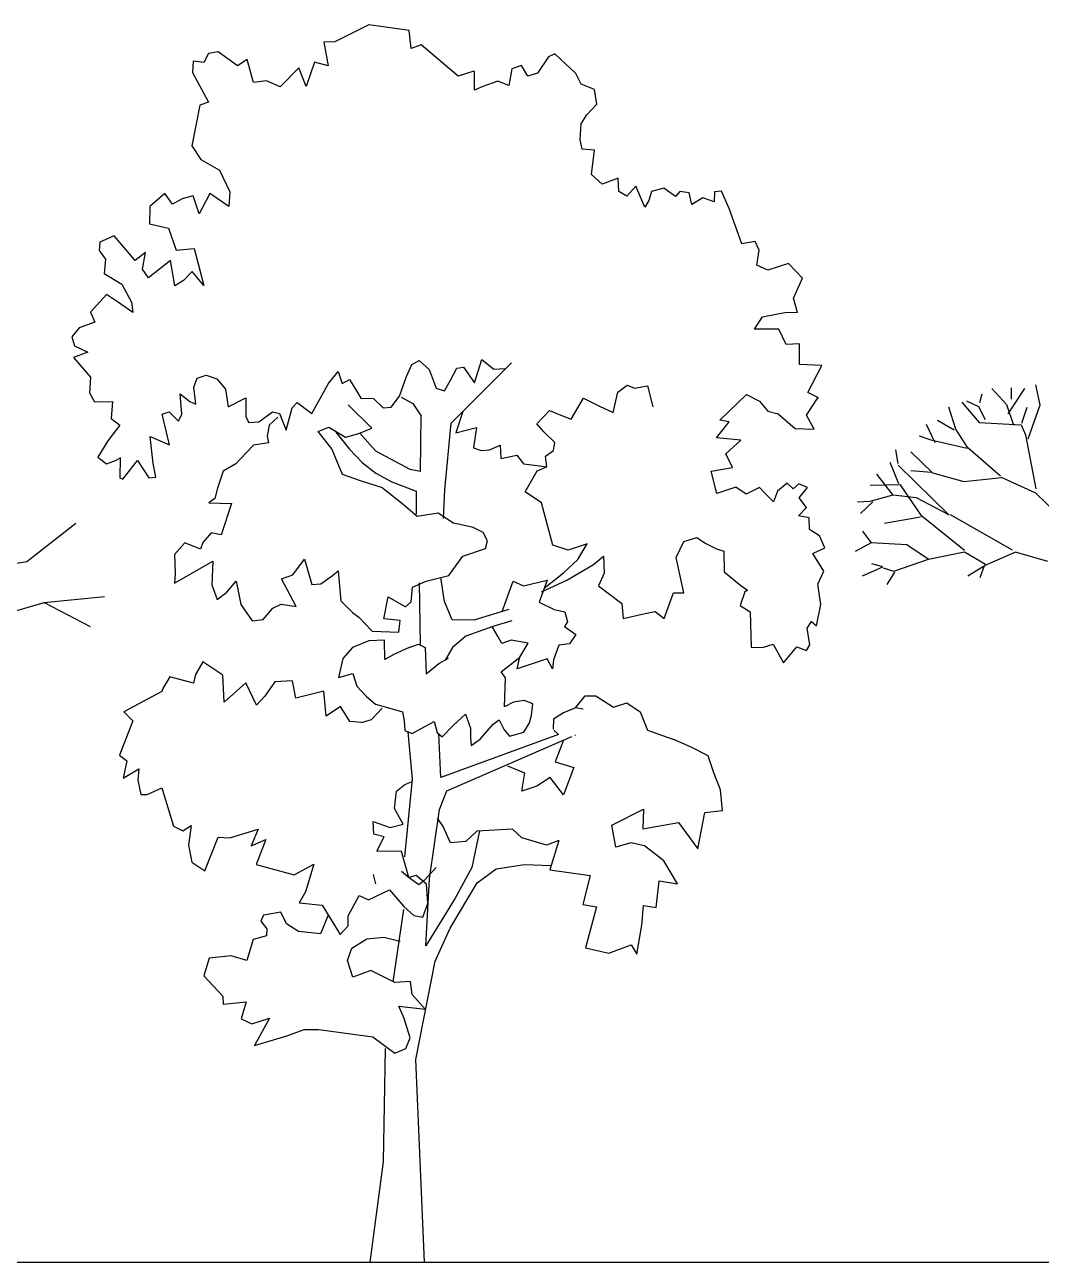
# Model space of a CAD drawing. Header units: millimetres. Extents: x 217.2 to 255.1, y 166.7 to 190.9.
# Drawn here: x 238.803 to 242.052, y 176.673 to 180.628 of the extents above; entities that cross this region are included whole.
import ezdxf

# ---------------------------------------------------------------- set-up
doc = ezdxf.new("R2010")
doc.units = ezdxf.units.MM
doc.layers.add('s', color=145, linetype='Continuous')
doc.layers.add('trees', color=104, linetype='Continuous')

msp = doc.modelspace()

# ---------------------------------------------------------------- linework, layer by layer
at = {"layer": 's', "color": 0}
msp.add_line((217.1888, 176.6733), (255.1288, 176.6733), dxfattribs=at)
at = {"layer": 'trees', "color": 62, "true_color": 0xacc205}
for p, q in [((239.9025, 180.6279), (239.7941, 180.5735)), ((240.0319, 180.61), (239.9025, 180.6279)), ((240.0383, 180.5521), (240.0319, 180.61)), ((240.0701, 180.5635), (240.0383, 180.5521)), ((240.1883, 180.4638), (240.0701, 180.5635)), ((240.4975, 180.5349), (240.477, 180.5254)), ((240.5641, 180.472), (240.4975, 180.5349)), ((240.3905, 180.4976), (240.3599, 180.4873)), ((240.4113, 180.4634), (240.3905, 180.4976)), ((240.477, 180.5254), (240.4418, 180.4737)), ((240.2385, 180.4793), (240.1883, 180.4638)), ((240.24, 180.4776), (240.2385, 180.4793)), ((240.2407, 180.4186), (240.24, 180.4776)), ((240.3599, 180.4873), (240.3499, 180.4336)), ((240.4418, 180.4737), (240.4113, 180.4634)), ((240.5809, 180.4381), (240.5641, 180.472)), ((240.2669, 180.4304), (240.2407, 180.4186)), ((240.3145, 180.4478), (240.2669, 180.4304)), ((240.3499, 180.4336), (240.3145, 180.4478)), ((240.6244, 180.4205), (240.5809, 180.4381)), ((240.6318, 180.3737), (240.6244, 180.4205)), ((240.5993, 180.3399), (240.6318, 180.3737)), ((240.5817, 180.3117), (240.5993, 180.3399)), ((240.5786, 180.2602), (240.5817, 180.3117)), ((240.5846, 180.23), (240.5786, 180.2602)), ((240.6236, 180.2268), (240.5846, 180.23)), ((240.6144, 180.1489), (240.6236, 180.2268)), ((240.6483, 180.118), (240.6144, 180.1489)), ((239.1791, 179.8465), (239.1891, 179.9002)), ((239.3446, 179.9126), (239.3758, 179.7949)), ((239.061, 179.8787), (239.0571, 179.8325)), ((239.2684, 179.874), (239.1981, 179.8196)), ((239.2831, 179.7941), (239.2684, 179.874)), ((239.0571, 179.8325), (239.1133, 179.7986)), ((239.1981, 179.8196), (239.1791, 179.8465)), ((239.3385, 179.8389), (239.3109, 179.8103)), ((239.3758, 179.7949), (239.3385, 179.8389)), ((239.1133, 179.7986), (239.1439, 179.7411)), ((239.3109, 179.8103), (239.2831, 179.7941)), ((239.0645, 179.7661), (239.0133, 179.7097)), ((239.1029, 179.7404), (239.0645, 179.7661)), ((239.148, 179.7086), (239.1029, 179.7404)), ((239.1439, 179.7411), (239.148, 179.7086)), ((239.0133, 179.7097), (239.0275, 179.6777)), ((239.0275, 179.6777), (238.977, 179.6594)), ((239.0042, 179.5813), (238.9591, 179.5642)), ((238.9622, 179.6016), (239.0042, 179.5813)), ((238.9591, 179.5642), (239.0129, 179.5019)), ((239.0129, 179.5019), (239.0104, 179.4516)), ((239.3541, 179.499), (239.3829, 179.5078)), ((239.3829, 179.5078), (239.4169, 179.4966)), ((239.3433, 179.4702), (239.3541, 179.499)), ((239.35, 179.4151), (239.3433, 179.4702)), ((239.4169, 179.4966), (239.445, 179.4634)), ((239.445, 179.4634), (239.4532, 179.4065)), ((241.8936, 179.4651), (241.9406, 179.414)), ((241.9457, 179.3846), (241.999, 179.4659)), ((241.9568, 179.4312), (241.9565, 179.4672)), ((242.0485, 179.4132), (242.0341, 179.4776)), ((239.0104, 179.4516), (239.0261, 179.4234)), ((239.3052, 179.3835), (239.2994, 179.4485)), ((239.2994, 179.4485), (239.331, 179.4235)), ((239.4532, 179.4065), (239.5101, 179.4355)), ((239.5101, 179.4355), (239.5095, 179.375)), ((240.4401, 179.3529), (240.4806, 179.3957)), ((240.4806, 179.3957), (240.5213, 179.3783)), ((241.7786, 179.3358), (241.7564, 179.4059)), ((241.9406, 179.414), (241.9632, 179.3479)), ((241.9899, 179.3542), (242.0066, 179.4059)), ((242.0093, 179.3041), (242.0485, 179.4132)), ((240.462, 179.327), (240.4401, 179.3529)), ((240.5213, 179.3783), (240.5497, 179.3675)), ((241.7203, 179.3648), (241.7736, 179.3334)), ((241.9869, 179.3497), (242.0018, 179.3172)), ((240.4974, 179.2932), (240.462, 179.327)), ((242.0018, 179.3172), (242.0342, 179.1449)), ((240.4669, 179.2496), (240.4924, 179.2671)), ((240.4924, 179.2671), (240.4974, 179.2932)), ((241.6987, 179.3017), (241.815, 179.2748)), ((241.7044, 179.1955), (241.8043, 179.1685)), ((241.6656, 179.0538), (241.5506, 179.0338)), ((241.8061, 178.9478), (241.6695, 179.0571)), ((241.5075, 178.9733), (241.622, 178.9668)), ((241.622, 178.9668), (241.6902, 178.9208)), ((239.2814, 178.8434), (239.4039, 178.9135)), ((239.4039, 178.9135), (239.4005, 178.838)), ((241.5451, 178.8953), (241.5099, 178.9053)), ((239.4005, 178.838), (239.4175, 178.7916)), ((239.4491, 178.8143), (239.4785, 178.8496)), ((239.4785, 178.8496), (239.4936, 178.7753)), ((239.4175, 178.7916), (239.4491, 178.8143)), ((239.4936, 178.7753), (239.5298, 178.7233)), ((239.5654, 178.7272), (239.5954, 178.764)), ((239.5298, 178.7233), (239.5654, 178.7272)), ((239.5094, 178.5252), (239.4409, 178.4635)), ((240.9308, 178.3205), (240.8738, 178.3448)), ((240.9874, 178.2921), (240.9308, 178.3205)), ((239.1054, 178.2935), (239.1293, 178.2758)), ((239.1293, 178.2758), (239.1175, 178.2207)), ((241.0053, 178.2373), (240.9874, 178.2921)), ((239.1175, 178.2207), (239.1677, 178.2502)), ((239.1677, 178.2502), (239.1647, 178.2139)), ((241.0261, 178.1834), (241.0053, 178.2373)), ((239.1647, 178.2139), (239.1737, 178.1683)), ((239.1737, 178.1683), (239.1946, 178.1681)), ((239.1946, 178.1681), (239.2413, 178.1895)), ((239.2413, 178.1895), (239.2789, 178.0669)), ((241.0331, 178.117), (241.0261, 178.1834)), ((240.9543, 177.9943), (240.9764, 178.1105)), ((240.9764, 178.1105), (241.0331, 178.117)), ((239.2789, 178.0669), (239.3085, 178.052)), ((239.3085, 178.052), (239.3352, 178.0694)), ((239.3352, 178.0694), (239.3259, 178.0056)), ((239.3259, 178.0056), (239.3259, 178.0056)), ((239.3259, 178.0056), (239.3367, 177.9513)), ((239.3782, 177.9238), (239.4208, 178.0314)), ((239.4208, 178.0314), (239.4583, 178.0295)), ((239.3367, 177.9513), (239.3782, 177.9238)), ((240.7752, 177.7504), (240.7805, 177.8134)), ((239.5658, 177.7819), (239.5574, 177.763)), ((239.5574, 177.763), (239.5763, 177.7389)), ((239.5763, 177.7389), (239.576, 177.7165)), ((240.7592, 177.6578), (240.7752, 177.7504)), ((239.5329, 177.7044), (239.5133, 177.6374)), ((239.576, 177.7165), (239.5329, 177.7044)), ((240.6695, 177.6608), (240.7407, 177.6874)), ((240.7407, 177.6874), (240.7592, 177.6578)), ((239.3927, 177.6446), (239.3756, 177.5882)), ((239.4624, 177.6529), (239.3927, 177.6446)), ((239.5133, 177.6374), (239.4624, 177.6529)), ((240.7592, 177.6578), (240.7592, 177.6578)), ((239.3756, 177.5882), (239.436, 177.5231)), ((239.436, 177.5231), (239.4368, 177.4977)), ((239.4368, 177.4977), (239.5108, 177.5056)), ((239.5108, 177.5056), (239.4951, 177.4508)), ((239.4951, 177.4508), (239.5287, 177.4351)), ((239.5287, 177.4351), (239.5851, 177.4529)), ((239.5851, 177.4529), (239.537, 177.3658))]:
    msp.add_line(p, q, dxfattribs=at)
at = {"layer": 'trees', "color": 84, "true_color": 0x2aaf18}
for p, q in [((239.7941, 180.5735), (239.7591, 180.5724)), ((239.7591, 180.5724), (239.7725, 180.4966)), ((239.7021, 180.4311), (239.6789, 180.4903)), ((239.7286, 180.5087), (239.7021, 180.4311)), ((239.7725, 180.4966), (239.7286, 180.5087)), ((239.2513, 180.0888), (239.2029, 180.0467)), ((239.2029, 180.0467), (239.2023, 179.9918)), ((239.2023, 179.9918), (239.263, 179.9783)), ((239.0884, 179.9535), (239.043, 179.9336)), ((239.1561, 179.8748), (239.0884, 179.9535)), ((239.043, 179.9336), (239.0408, 179.9069)), ((239.0408, 179.9069), (239.061, 179.8787)), ((239.1891, 179.9002), (239.1561, 179.8748)), ((241.1351, 179.6548), (241.1609, 179.6948)), ((238.977, 179.6594), (238.9534, 179.6305)), ((238.9534, 179.6305), (238.9622, 179.6016)), ((241.2126, 179.6556), (241.1351, 179.6548)), ((241.2366, 179.6059), (241.2126, 179.6556)), ((241.2789, 179.608), (241.2366, 179.6059)), ((241.279, 179.5418), (241.2789, 179.608)), ((240.023, 179.5042), (240.0401, 179.5421)), ((240.0401, 179.5421), (240.0637, 179.5554)), ((240.0637, 179.5554), (240.095, 179.5263)), ((240.2403, 179.4834), (240.2634, 179.5585)), ((240.2634, 179.5585), (240.3017, 179.5272)), ((241.3506, 179.5387), (241.279, 179.5418)), ((239.7739, 179.4811), (239.8052, 179.5194)), ((239.8052, 179.5194), (239.8177, 179.4819)), ((240.0009, 179.441), (240.023, 179.5042)), ((240.095, 179.5263), (240.1181, 179.4666)), ((240.164, 179.4925), (240.184, 179.5302)), ((240.184, 179.5302), (240.2052, 179.534)), ((240.2052, 179.534), (240.2403, 179.4834)), ((240.3017, 179.5272), (240.3384, 179.5298)), ((241.3054, 179.4526), (241.3506, 179.5387)), ((239.721, 179.3855), (239.7739, 179.4811)), ((239.8177, 179.4819), (239.8412, 179.494)), ((239.8412, 179.494), (239.8635, 179.458)), ((240.1181, 179.4666), (240.1443, 179.4576)), ((240.1443, 179.4576), (240.164, 179.4925)), ((239.0261, 179.4234), (239.0839, 179.4243)), ((239.0839, 179.4243), (239.0794, 179.3701)), ((239.331, 179.4235), (239.35, 179.4151)), ((239.8635, 179.458), (239.8768, 179.4344)), ((239.8768, 179.4344), (239.9176, 179.4339)), ((239.9176, 179.4339), (239.9488, 179.4032)), ((239.9743, 179.4055), (240.0009, 179.441)), ((241.0241, 179.3647), (241.1095, 179.4463)), ((241.1095, 179.4463), (241.1095, 179.4463)), ((241.1095, 179.4463), (241.1514, 179.4248)), ((241.1514, 179.4248), (241.178, 179.3929)), ((241.3393, 179.4357), (241.3054, 179.4526)), ((241.3377, 179.4358), (241.3393, 179.4357)), ((239.2418, 179.3831), (239.2649, 179.3912)), ((239.2662, 179.2856), (239.2418, 179.3831)), ((239.2649, 179.3912), (239.2949, 179.3606)), ((239.2949, 179.3606), (239.3052, 179.3835)), ((239.5516, 179.3591), (239.5951, 179.3904)), ((239.5951, 179.3904), (239.6171, 179.3857)), ((239.6171, 179.3857), (239.638, 179.3322)), ((239.638, 179.3322), (239.6579, 179.4036)), ((239.6579, 179.4036), (239.6734, 179.4204)), ((239.6734, 179.4204), (239.721, 179.3855)), ((239.9123, 179.3384), (239.8363, 179.4138)), ((239.9488, 179.4032), (239.9743, 179.4055)), ((240.2035, 179.3923), (240.1809, 179.3238)), ((241.178, 179.3929), (241.2111, 179.3845)), ((241.2111, 179.3845), (241.265, 179.338)), ((239.1069, 179.3481), (239.069, 179.2979)), ((239.0794, 179.3701), (239.1069, 179.3481)), ((239.5095, 179.375), (239.5193, 179.3573)), ((239.5193, 179.3573), (239.5516, 179.3591)), ((239.5843, 179.3479), (239.5774, 179.3132)), ((239.6117, 179.3737), (239.5843, 179.3479)), ((241.0138, 179.3082), (241.0545, 179.3594)), ((241.0545, 179.3594), (241.0241, 179.3647)), ((241.3254, 179.3358), (241.3009, 179.3799)), ((239.2135, 179.2254), (239.2038, 179.312)), ((239.2038, 179.312), (239.2662, 179.2856)), ((239.5774, 179.3132), (239.5825, 179.2919)), ((239.7407, 179.3282), (239.7746, 179.3417)), ((239.7843, 179.2727), (239.7407, 179.3282)), ((239.7746, 179.3417), (239.8284, 179.3099)), ((239.8284, 179.3099), (239.8705, 179.3219)), ((239.8705, 179.3219), (239.9123, 179.3384)), ((240.1809, 179.3238), (240.2469, 179.3408)), ((240.2469, 179.3408), (240.2372, 179.277)), ((241.0917, 179.3001), (241.0138, 179.3082)), ((241.265, 179.338), (241.3254, 179.3358)), ((239.069, 179.2979), (239.0366, 179.2456)), ((239.5342, 179.2847), (239.4928, 179.2403)), ((239.5825, 179.2919), (239.5342, 179.2847)), ((239.8184, 179.1909), (239.7843, 179.2727)), ((240.2372, 179.277), (240.2371, 179.2754)), ((240.2371, 179.2754), (240.2618, 179.2678)), ((240.2618, 179.2678), (240.2888, 179.2699)), ((240.2888, 179.2699), (240.3221, 179.284)), ((240.3221, 179.284), (240.3242, 179.2417)), ((241.0432, 179.2564), (241.0917, 179.3001)), ((239.0366, 179.2456), (239.0646, 179.2252)), ((239.0646, 179.2252), (239.0936, 179.2353)), ((239.0936, 179.2353), (239.1095, 179.244)), ((239.1084, 179.2453), (239.107, 179.1796)), ((239.1095, 179.244), (239.1084, 179.2453)), ((239.1167, 179.176), (239.1637, 179.2351)), ((239.1637, 179.2351), (239.1997, 179.1804)), ((239.2224, 179.1825), (239.2135, 179.2254)), ((239.4774, 179.2248), (239.4374, 179.2012)), ((239.4928, 179.2403), (239.4774, 179.2248)), ((240.3242, 179.2417), (240.3757, 179.2527)), ((240.3757, 179.2527), (240.3974, 179.2244)), ((240.3974, 179.2244), (240.4407, 179.2192)), ((240.4713, 179.2155), (240.4669, 179.2496)), ((241.0648, 179.2125), (241.0432, 179.2564)), ((239.4374, 179.2012), (239.4188, 179.1466)), ((239.8759, 179.1699), (239.8184, 179.1909)), ((240.4024, 179.1353), (240.4405, 179.2024)), ((240.4405, 179.2024), (240.4713, 179.2155)), ((240.4407, 179.2192), (240.4713, 179.2155)), ((240.9965, 179.2013), (241.0648, 179.2125)), ((241.0146, 179.1296), (240.9965, 179.2013)), ((239.107, 179.1796), (239.1167, 179.176)), ((239.1997, 179.1804), (239.2224, 179.1825)), ((239.4188, 179.1466), (239.4105, 179.1136)), ((239.9467, 179.1478), (239.8759, 179.1699)), ((239.9467, 179.1478), (240.0122, 179.0959)), ((241.0753, 179.1498), (241.0146, 179.1296)), ((241.1083, 179.1274), (241.0753, 179.1498)), ((241.151, 179.1492), (241.1083, 179.1274)), ((241.1717, 179.1278), (241.151, 179.1492)), ((241.2393, 179.1631), (241.2091, 179.1376)), ((241.259, 179.1447), (241.2393, 179.1631)), ((241.2772, 179.1612), (241.259, 179.1447)), ((241.3043, 179.1493), (241.2772, 179.1612)), ((241.2775, 179.1162), (241.3043, 179.1493)), ((239.4105, 179.1136), (239.3913, 179.0999)), ((240.4545, 179.1001), (240.4024, 179.1353)), ((241.1962, 179.1033), (241.1717, 179.1278)), ((241.2091, 179.1376), (241.1962, 179.1033)), ((239.3913, 179.0999), (239.4641, 179.0979)), ((239.4641, 179.0979), (239.4306, 178.9983)), ((240.0122, 179.0959), (240.0577, 179.0574)), ((240.0577, 179.0574), (240.1242, 179.0679)), ((240.1242, 179.0679), (240.1739, 179.0351)), ((240.4911, 178.9651), (240.4545, 179.1001)), ((241.2756, 179.059), (241.3018, 179.0849)), ((241.3103, 179.0517), (241.2756, 179.059)), ((241.3113, 179.0152), (241.3103, 179.0517)), ((239.3986, 179.0038), (239.3724, 178.9735)), ((239.4306, 178.9983), (239.3986, 179.0038)), ((241.3433, 178.9945), (241.3113, 179.0152)), ((241.3598, 178.9566), (241.3433, 178.9945)), ((239.3145, 178.9727), (239.2821, 178.9348)), ((239.365, 178.9516), (239.3145, 178.9727)), ((239.3724, 178.9735), (239.365, 178.9516)), ((240.5402, 178.9486), (240.4911, 178.9651)), ((240.6009, 178.9689), (240.5402, 178.9486)), ((240.5703, 178.9192), (240.6009, 178.9689)), ((241.3218, 178.9385), (241.3598, 178.9566)), ((239.2821, 178.9348), (239.2839, 178.8741)), ((239.6603, 178.8698), (239.6966, 178.9202)), ((239.6966, 178.9202), (239.7208, 178.8395)), ((240.5247, 178.8769), (240.5703, 178.9192)), ((241.0371, 178.9452), (241.0388, 178.8792)), ((241.3564, 178.8822), (241.3218, 178.9385)), ((239.2839, 178.8741), (239.2814, 178.8434)), ((239.6239, 178.8572), (239.6603, 178.8698)), ((240.4631, 178.8279), (240.5247, 178.8769)), ((240.5352, 178.8535), (240.6207, 178.9026)), ((241.0388, 178.8792), (241.0861, 178.84)), ((239.67, 178.7691), (239.6239, 178.8572)), ((240.0379, 178.7836), (240.0418, 178.831)), ((240.0418, 178.831), (240.0855, 178.8498)), ((240.0855, 178.8498), (240.1584, 178.8679)), ((240.3285, 178.7526), (240.3635, 178.8493)), ((240.3635, 178.8493), (240.3973, 178.8353)), ((240.3973, 178.8353), (240.4722, 178.8531)), ((240.4722, 178.8531), (240.4466, 178.7822)), ((240.455, 178.8152), (240.5352, 178.8535)), ((241.0861, 178.84), (241.1137, 178.8197)), ((239.9503, 178.729), (239.9646, 178.7997)), ((239.9646, 178.7997), (240.0198, 178.7682)), ((241.1038, 178.8161), (241.089, 178.7724)), ((241.1126, 178.821), (241.1038, 178.8161)), ((241.1137, 178.8197), (241.1126, 178.821)), ((239.5954, 178.764), (239.6228, 178.7758)), ((239.6228, 178.7758), (239.67, 178.7691)), ((240.0198, 178.7682), (240.0379, 178.7836)), ((240.4466, 178.7822), (240.4953, 178.7597)), ((240.4953, 178.7597), (240.5295, 178.7513)), ((240.5295, 178.7513), (240.5381, 178.7197)), ((241.089, 178.7724), (241.1209, 178.7517)), ((240.0033, 178.7246), (239.9503, 178.729)), ((239.999, 178.6873), (240.0033, 178.7246)), ((240.3599, 178.7232), (240.2994, 178.7045)), ((240.5381, 178.7197), (240.5285, 178.7052)), ((239.9134, 178.69), (239.999, 178.6873)), ((240.3164, 178.6723), (240.2981, 178.7031)), ((240.3274, 178.6501), (240.3164, 178.6723)), ((240.5285, 178.7052), (240.5645, 178.6797)), ((240.5645, 178.6798), (240.5435, 178.649)), ((239.9537, 178.5996), (239.9532, 178.6614)), ((240.0315, 178.6381), (239.983, 178.6152)), ((240.0315, 178.6381), (240.0616, 178.6484)), ((240.0616, 178.6484), (240.0832, 178.6382)), ((240.0832, 178.6382), (240.0862, 178.5533)), ((240.3576, 178.6616), (240.3274, 178.6501)), ((240.4117, 178.6515), (240.3576, 178.6616)), ((240.3856, 178.6071), (240.4117, 178.6515)), ((240.5095, 178.645), (240.4932, 178.5982)), ((240.5435, 178.649), (240.5095, 178.645)), ((239.983, 178.6152), (239.9537, 178.5996)), ((240.1267, 178.5864), (240.1578, 178.6035)), ((240.3256, 178.5604), (240.3856, 178.6071)), ((240.3769, 178.5701), (240.3856, 178.6071)), ((240.4892, 178.5693), (240.4722, 178.6016)), ((240.4932, 178.5982), (240.4892, 178.5693)), ((239.3717, 178.5916), (239.3487, 178.5514)), ((239.4356, 178.5498), (239.3717, 178.5916)), ((240.0862, 178.5533), (240.1267, 178.5864)), ((240.3392, 178.5408), (240.3256, 178.5604)), ((239.2666, 178.5441), (239.2453, 178.5094)), ((239.4409, 178.4635), (239.4356, 178.5498)), ((239.544, 178.4537), (239.5094, 178.5252)), ((239.6023, 178.5276), (239.5704, 178.4825)), ((239.6587, 178.5313), (239.6023, 178.5276)), ((239.6698, 178.4754), (239.6587, 178.5313)), ((240.3359, 178.4484), (240.3392, 178.5408)), ((239.2453, 178.5094), (239.2414, 178.4969)), ((239.5704, 178.4825), (239.544, 178.4537)), ((239.7587, 178.4978), (239.6698, 178.4754)), ((239.7662, 178.4185), (239.7587, 178.4978)), ((240.5632, 178.4452), (240.5944, 178.4831)), ((240.5944, 178.4831), (240.6281, 178.4831)), ((240.6281, 178.4831), (240.6841, 178.4476)), ((239.8121, 178.4496), (239.7662, 178.4185)), ((239.8417, 178.401), (239.8121, 178.4496)), ((240.3652, 178.4628), (240.3359, 178.4484)), ((240.3994, 178.4684), (240.3652, 178.4628)), ((240.4266, 178.4577), (240.3994, 178.4684)), ((240.4224, 178.4215), (240.4266, 178.4577)), ((240.5632, 178.4452), (240.5253, 178.4287)), ((240.588, 178.4403), (240.5632, 178.4452)), ((240.6841, 178.4476), (240.7274, 178.4609)), ((239.1483, 178.4035), (239.1054, 178.2935)), ((239.1198, 178.4327), (239.1483, 178.4035)), ((239.8796, 178.3979), (239.8417, 178.401)), ((239.8796, 178.3979), (239.9113, 178.4077)), ((240.0161, 178.4034), (240.0179, 178.3724)), ((240.0719, 178.3803), (240.1114, 178.4012)), ((240.1114, 178.4012), (240.1213, 178.3666)), ((240.3004, 178.3923), (240.3196, 178.4064)), ((240.3196, 178.4064), (240.3354, 178.3742)), ((240.3982, 178.3674), (240.4159, 178.3968)), ((240.4159, 178.3968), (240.4224, 178.4215)), ((240.4928, 178.4089), (240.4917, 178.3765)), ((240.5253, 178.4287), (240.4928, 178.4089)), ((240.0179, 178.3724), (240.0408, 178.3633)), ((240.0408, 178.3633), (240.0719, 178.3803)), ((240.1213, 178.3666), (240.137, 178.3525)), ((240.137, 178.3525), (240.1721, 178.3889)), ((240.2276, 178.3803), (240.2278, 178.3494)), ((240.2584, 178.3452), (240.3004, 178.3923)), ((240.3354, 178.3742), (240.3518, 178.3544)), ((240.3518, 178.3544), (240.3982, 178.3674)), ((240.4943, 178.374), (240.5088, 178.3598)), ((240.563, 178.3565), (240.5615, 178.3567)), ((240.2278, 178.3494), (240.2302, 178.3251)), ((240.2302, 178.3251), (240.2584, 178.3452)), ((240.5253, 178.3421), (240.4983, 178.272)), ((240.4015, 178.2367), (240.3467, 178.2581)), ((240.3922, 178.1785), (240.4015, 178.2367)), ((240.4983, 178.272), (240.5574, 178.2547)), ((240.5574, 178.2547), (240.5249, 178.1675)), ((239.9907, 178.1792), (240.0176, 178.1995)), ((240.0176, 178.1995), (240.0393, 178.2089)), ((240.4818, 178.2228), (240.4401, 178.1942)), ((240.5249, 178.1675), (240.4818, 178.2228)), ((239.9845, 178.1236), (239.9907, 178.1792)), ((240.4401, 178.1942), (240.3922, 178.1785)), ((240.0128, 178.0735), (239.9845, 178.1236)), ((239.9186, 178.0408), (239.9164, 178.0815)), ((239.9164, 178.0815), (239.971, 178.0629)), ((240.1398, 178.0658), (240.1223, 178.0925)), ((239.9516, 178.0324), (239.9186, 178.0408)), ((239.971, 178.0629), (240.0128, 178.0735)), ((240.1635, 178.0133), (240.1398, 178.0658)), ((240.2481, 178.0512), (240.2132, 178.0176)), ((240.3614, 178.0575), (240.2481, 178.0512)), ((240.3912, 178.0297), (240.3614, 178.0575)), ((239.9282, 177.9866), (239.9516, 178.0324)), ((240.2132, 178.0176), (240.1635, 178.0133)), ((240.4707, 178.0063), (240.3912, 178.0297)), ((240.51, 178.0211), (240.4707, 178.0063)), ((240.51, 178.0211), (240.4809, 177.9268)), ((240.0068, 177.9857), (239.9282, 177.9866)), ((240.0307, 177.9023), (240.0068, 177.9857)), ((239.5427, 177.9439), (239.6636, 177.9114)), ((239.727, 177.9455), (239.7, 177.8567)), ((240.0324, 177.9003), (240.0071, 177.9216)), ((240.1183, 177.9345), (240.0798, 177.8934)), ((240.4809, 177.9268), (240.6102, 177.9089)), ((239.9254, 177.8827), (239.9172, 177.9125)), ((240.0538, 177.9088), (240.0307, 177.9023)), ((240.0307, 177.9023), (240.0307, 177.9023)), ((240.0621, 177.8794), (240.0324, 177.9003)), ((240.0868, 177.882), (240.0538, 177.9088)), ((240.0798, 177.8934), (240.0621, 177.8794)), ((240.0913, 177.8199), (240.0868, 177.882)), ((240.6102, 177.9089), (240.587, 177.8169)), ((239.7, 177.8567), (239.6802, 177.8214)), ((239.8369, 177.7803), (239.8716, 177.8453)), ((239.8716, 177.8453), (239.9013, 177.8316)), ((239.9013, 177.8316), (239.9686, 177.8637)), ((239.9686, 177.8637), (240.0147, 177.8106)), ((240.0147, 177.8106), (240.046, 177.7815)), ((240.0753, 177.7763), (240.0913, 177.8199)), ((240.587, 177.8169), (240.63, 177.809)), ((240.63, 177.809), (240.5951, 177.6782)), ((239.6217, 177.7925), (239.5658, 177.7819)), ((239.6394, 177.7546), (239.6217, 177.7925)), ((239.7732, 177.7823), (239.7479, 177.7231)), ((239.837, 177.7482), (239.8369, 177.7803)), ((240.046, 177.7815), (240.0753, 177.7763)), ((239.6783, 177.7305), (239.6394, 177.7546)), ((239.7479, 177.7231), (239.6783, 177.7305)), ((239.8107, 177.7207), (239.837, 177.7482)), ((239.848, 177.6771), (239.8966, 177.7068)), ((239.8966, 177.7068), (239.9504, 177.712)), ((239.9504, 177.712), (240.0027, 177.6992)), ((239.8347, 177.6373), (239.848, 177.6771)), ((240.5951, 177.6782), (240.6695, 177.6608)), ((239.8515, 177.5841), (239.8347, 177.6373)), ((239.9862, 177.5674), (239.9095, 177.6058)), ((240.0357, 177.5701), (239.9862, 177.5674)), ((240.0408, 177.5292), (240.0357, 177.5701)), ((240.083, 177.4819), (240.0408, 177.5292)), ((240.016, 177.4526), (239.9984, 177.4917)), ((239.9984, 177.4917), (240.083, 177.4819)), ((240.0349, 177.3904), (240.016, 177.4526)), ((239.9156, 177.3935), (239.9859, 177.3411)), ((240.0209, 177.3567), (240.0349, 177.3904)), ((239.9859, 177.3411), (240.0209, 177.3567))]:
    msp.add_line(p, q, dxfattribs=at)
at = {"layer": 'trees', "color": 97, "true_color": 0x25742c}
for p, q in [((239.3906, 180.5355), (239.3758, 180.507)), ((239.4208, 180.5414), (239.3906, 180.5355)), ((239.4829, 180.497), (239.4208, 180.5414)), ((239.3408, 180.5115), (239.3394, 180.4751)), ((239.3758, 180.507), (239.3408, 180.5115)), ((239.5142, 180.5168), (239.4829, 180.497)), ((239.5346, 180.4433), (239.5142, 180.5168)), ((239.6789, 180.4903), (239.6193, 180.4295)), ((239.3394, 180.4751), (239.3906, 180.381)), ((239.5759, 180.4483), (239.5346, 180.4433)), ((239.6193, 180.4295), (239.5759, 180.4483)), ((239.3906, 180.381), (239.3629, 180.3705)), ((239.3629, 180.3705), (239.3369, 180.2406)), ((241.0547, 180.0406), (241.03, 180.096)), ((241.0947, 179.9278), (241.0547, 180.0406)), ((241.1375, 179.9355), (241.0947, 179.9278)), ((241.1505, 179.9079), (241.1375, 179.9355)), ((241.1424, 179.8592), (241.1505, 179.9079)), ((241.1777, 179.8439), (241.1424, 179.8592)), ((241.244, 179.8649), (241.1777, 179.8439)), ((241.2891, 179.8178), (241.244, 179.8649)), ((241.2601, 179.754), (241.2891, 179.8178)), ((241.2731, 179.708), (241.2601, 179.754)), ((241.1609, 179.6948), (241.238, 179.7097)), ((241.238, 179.7097), (241.2731, 179.708)), ((240.6988, 179.4538), (240.7288, 179.4766)), ((240.7288, 179.4766), (240.7516, 179.4663)), ((240.7516, 179.4663), (240.7932, 179.4741)), ((240.7932, 179.4741), (240.8101, 179.4065)), ((242.0344, 179.1306), (241.925, 179.1806)), ((242.2568, 178.9153), (242.0344, 179.1306)), ((240.2358, 179.0216), (240.1739, 179.0351)), ((240.2681, 179.0048), (240.2358, 179.0216)), ((240.2815, 178.9784), (240.2681, 179.0048)), ((240.9093, 178.977), (240.9508, 178.9888)), ((240.9508, 178.9888), (240.9774, 178.9714)), ((240.2029, 178.93), (240.2751, 178.9537)), ((240.2751, 178.9537), (240.2815, 178.9784)), ((240.8854, 178.9256), (240.9093, 178.977)), ((240.9774, 178.9714), (241.014, 178.9527)), ((241.014, 178.9527), (241.0371, 178.9452)), ((240.1584, 178.8679), (240.2029, 178.93)), ((240.9097, 178.8125), (240.8854, 178.9256)), ((239.7865, 178.8678), (239.8046, 178.8831)), ((239.8046, 178.8831), (239.8135, 178.7869)), ((241.3377, 178.8404), (241.3564, 178.8822)), ((239.7208, 178.8395), (239.749, 178.8412)), ((239.749, 178.8412), (239.7865, 178.8678)), ((239.7865, 178.8678), (239.7865, 178.8678)), ((241.3476, 178.775), (241.3377, 178.8404)), ((240.8468, 178.7306), (240.876, 178.8125)), ((240.876, 178.8125), (240.9097, 178.8125)), ((239.8135, 178.7869), (239.8161, 178.7839)), ((239.8161, 178.7839), (239.851, 178.7501)), ((239.851, 178.7501), (239.871, 178.7344)), ((241.3335, 178.7072), (241.3476, 178.775)), ((239.871, 178.7344), (239.9134, 178.69)), ((241.3036, 178.7), (241.3178, 178.7213)), ((241.3178, 178.7213), (241.3335, 178.7072)), ((241.3116, 178.646), (241.3036, 178.7)), ((239.8501, 178.6374), (239.8191, 178.6023)), ((239.9024, 178.6588), (239.8501, 178.6374)), ((239.9532, 178.6614), (239.9024, 178.6588)), ((241.2705, 178.6394), (241.3017, 178.6284)), ((241.3017, 178.6284), (241.3116, 178.646)), ((239.8191, 178.6023), (239.8056, 178.5416)), ((240.4722, 178.6016), (240.3769, 178.5701)), ((239.8056, 178.5416), (239.8517, 178.5547)), ((239.8517, 178.5547), (239.864, 178.5143)), ((239.864, 178.5143), (239.8949, 178.4809)), ((239.8949, 178.4809), (239.9238, 178.4572)), ((239.9113, 178.4077), (239.9452, 178.4442)), ((239.9238, 178.4572), (239.9622, 178.4456)), ((239.9622, 178.4456), (240.01, 178.432)), ((240.7274, 178.4609), (240.7699, 178.4321)), ((240.01, 178.432), (240.0161, 178.4034)), ((240.1721, 178.3889), (240.2116, 178.425)), ((240.2116, 178.425), (240.2276, 178.3803))]:
    msp.add_line(p, q, dxfattribs=at)
at = {"layer": 'trees', "color": 55, "true_color": 0x97922b}
for p, q in [((239.3369, 180.2406), (239.3654, 180.1973)), ((239.3654, 180.1973), (239.4259, 180.163)), ((239.4259, 180.163), (239.458, 180.0942)), ((240.8826, 180.0789), (240.8455, 180.1057)), ((240.8963, 180.0947), (240.8826, 180.0789)), ((240.9269, 180.0905), (240.8963, 180.0947)), ((239.3417, 180.0813), (239.3061, 180.0719)), ((239.361, 180.0236), (239.3417, 180.0813)), ((239.3945, 180.0882), (239.361, 180.0236)), ((239.4556, 180.0466), (239.3945, 180.0882)), ((239.458, 180.0942), (239.4556, 180.0466)), ((240.935, 180.0533), (240.9269, 180.0905)), ((240.9705, 180.0745), (240.935, 180.0533)), ((241.3018, 179.0849), (241.2775, 179.1162)), ((238.8094, 178.9131), (238.9666, 179.0348)), ((238.6875, 178.8926), (238.8094, 178.9131)), ((238.8651, 178.7812), (239.0124, 178.705)), ((241.1209, 178.7517), (241.1241, 178.6391)), ((241.1241, 178.6391), (241.1604, 178.6373)), ((241.1604, 178.6373), (241.195, 178.6484)), ((241.195, 178.6484), (241.2282, 178.5883)), ((241.2282, 178.5883), (241.2705, 178.6394)), ((239.342, 178.5238), (239.2666, 178.5441)), ((239.3487, 178.5514), (239.342, 178.5238)), ((239.2414, 178.4969), (239.1198, 178.4327)), ((239.4583, 178.0295), (239.5493, 178.0573)), ((239.5493, 178.0573), (239.5268, 178.0042)), ((239.5493, 178.0573), (239.5493, 178.0573)), ((239.5268, 178.0042), (239.5734, 178.0244)), ((239.5734, 178.0244), (239.5427, 177.9439)), ((239.6636, 177.9114), (239.727, 177.9455)), ((239.6802, 177.8214), (239.7538, 177.8141)), ((239.7538, 177.8141), (239.8107, 177.7207)), ((239.9095, 177.6058), (239.8515, 177.5841)), ((239.6406, 177.3966), (239.6957, 177.4173)), ((239.6957, 177.4173), (239.7434, 177.4174)), ((239.7434, 177.4174), (239.9156, 177.3935)), ((239.537, 177.3658), (239.6406, 177.3966))]:
    msp.add_line(p, q, dxfattribs=at)
at = {"layer": 'trees', "color": 97, "true_color": 0x279b30}
for p, q in [((240.6993, 180.1375), (240.6483, 180.118)), ((240.7014, 180.0952), (240.6993, 180.1375)), ((240.7267, 180.0806), (240.7014, 180.0952)), ((240.7561, 180.1119), (240.7267, 180.0806)), ((240.7843, 180.045), (240.7561, 180.1119)), ((240.8065, 180.0949), (240.7973, 180.0664)), ((240.8455, 180.1057), (240.8065, 180.0949)), ((241.03, 180.096), (241.0074, 180.0939)), ((239.2749, 180.0548), (239.2513, 180.0888)), ((239.3061, 180.0719), (239.2749, 180.0548)), ((240.7973, 180.0664), (240.7843, 180.045)), ((241.0059, 180.0615), (240.9705, 180.0745)), ((241.0074, 180.0939), (241.0059, 180.0615)), ((239.263, 179.9783), (239.2868, 179.9078)), ((239.2868, 179.9078), (239.3446, 179.9126)), ((240.5497, 179.3675), (240.5889, 179.4348)), ((240.5889, 179.4348), (240.6402, 179.4093)), ((240.6834, 179.3889), (240.6988, 179.4538)), ((241.3009, 179.3799), (241.3377, 179.4358)), ((240.6402, 179.4093), (240.6834, 179.3889)), ((240.6207, 178.9026), (240.6526, 178.9293)), ((240.6526, 178.9293), (240.655, 178.8757)), ((240.655, 178.8757), (240.6364, 178.8351)), ((240.6364, 178.8351), (240.7115, 178.7784)), ((240.7115, 178.7784), (240.716, 178.7302)), ((240.7863, 178.7469), (240.8177, 178.7527)), ((240.8177, 178.7527), (240.8468, 178.7306)), ((240.716, 178.7302), (240.7863, 178.7469)), ((240.7699, 178.4321), (240.7932, 178.374)), ((240.7932, 178.374), (240.8738, 178.3448)), ((240.6798, 178.0704), (240.7807, 178.1211)), ((240.7807, 178.1211), (240.7782, 178.0579)), ((240.7782, 178.0579), (240.8923, 178.0781)), ((240.8923, 178.0781), (240.9543, 177.9943)), ((240.6919, 177.9992), (240.6798, 178.0704)), ((240.7396, 178.0133), (240.6919, 177.9992)), ((240.7838, 178.004), (240.7396, 178.0133)), ((240.8456, 177.9556), (240.7838, 178.004)), ((240.8889, 177.883), (240.8456, 177.9556)), ((240.8209, 177.8072), (240.8307, 177.8922)), ((240.8307, 177.8922), (240.8889, 177.883)), ((240.7805, 177.8134), (240.8209, 177.8072))]:
    msp.add_line(p, q, dxfattribs=at)
at = {"layer": 'trees', "color": 49, "true_color": 0x594322}
for p, q in [((240.1662, 179.355), (240.3586, 179.5476)), ((240.0062, 179.4378), (240.0438, 179.4177)), ((240.0438, 179.4177), (240.0688, 179.3792)), ((240.0688, 179.3792), (240.0664, 179.2007)), ((240.0633, 178.8443), (240.0669, 178.6459)), ((240.1447, 178.7848), (240.1327, 178.8615)), ((240.3505, 178.7593), (240.2381, 178.7249)), ((240.2562, 178.0517), (240.2316, 177.9346)), ((240.3998, 177.9448), (240.4852, 177.9407))]:
    msp.add_line(p, q, dxfattribs=at)
at = {"layer": 'trees', "color": 42, "true_color": 0xd28328}
for p, q in [((241.813, 179.426), (241.8507, 179.4075)), ((241.8555, 179.4206), (241.8627, 179.4485)), ((241.7983, 179.4218), (241.8527, 179.3569)), ((241.8507, 179.4075), (241.8723, 179.366)), ((241.8527, 179.3569), (241.9869, 179.3497)), ((241.8175, 179.2758), (241.7786, 179.3358)), ((241.9213, 179.1856), (241.8175, 179.2758)), ((241.9602, 178.9487), (241.7619, 179.0622)), ((241.6915, 178.9203), (241.8064, 178.9437))]:
    msp.add_line(p, q, dxfattribs=at)
at = {"layer": 'trees', "color": 47, "true_color": 0x8d6a35}
for p, q in [((240.1452, 179.1414), (240.1662, 179.355)), ((239.7972, 179.326), (239.8411, 179.2721)), ((239.9256, 179.2648), (239.8739, 179.3232)), ((239.8411, 179.2721), (239.8813, 179.2288)), ((240.0348, 179.2067), (239.9256, 179.2648)), ((239.8813, 179.2288), (239.925, 179.1948)), ((239.925, 179.1948), (239.9766, 179.1667)), ((240.0664, 179.2007), (240.0348, 179.2067)), ((239.9757, 179.1675), (240.0542, 179.1379)), ((240.0542, 179.1379), (240.0542, 179.0644)), ((240.1417, 179.0504), (240.1452, 179.1414)), ((240.1692, 178.7266), (240.1447, 178.7848)), ((240.2381, 178.7249), (240.1692, 178.7266)), ((240.2126, 178.6736), (240.1703, 178.6378)), ((240.2994, 178.7045), (240.2126, 178.6736)), ((240.1703, 178.6378), (240.1471, 178.5977)), ((240.0272, 178.3688), (240.0416, 178.2172)), ((240.1331, 178.2224), (240.1267, 178.3634)), ((240.5088, 178.3598), (240.1331, 178.2224)), ((240.152, 178.1799), (240.5516, 178.3535)), ((240.0416, 178.2172), (240.0166, 177.9693)), ((240.129, 178.1201), (240.152, 178.1799)), ((240.0966, 177.8981), (240.129, 178.1201)), ((240.2316, 177.9346), (240.1786, 177.8367)), ((240.2484, 177.8855), (240.31, 177.9309)), ((240.31, 177.9309), (240.3998, 177.9448)), ((240.0845, 177.684), (240.0966, 177.8981)), ((240.1622, 177.741), (240.2484, 177.8855)), ((240.0139, 177.801), (239.9795, 177.5691)), ((240.1786, 177.8367), (240.0845, 177.684)), ((240.1142, 177.6354), (240.1622, 177.741)), ((240.0529, 177.3215), (240.1142, 177.6354)), ((239.9547, 177.3565), (239.9487, 176.9943)), ((240.0801, 176.6733), (240.0529, 177.3215)), ((239.9487, 176.9943), (239.9063, 176.6733))]:
    msp.add_line(p, q, dxfattribs=at)
at = {"layer": 'trees', "color": 64, "true_color": 0x78b116}
for p, q in [((241.6836, 179.3515), (241.711, 179.2928)), ((241.6618, 179.3145), (241.6987, 179.3017)), ((241.5947, 179.2257), (241.587, 179.2698)), ((241.5968, 179.1612), (241.5685, 179.2288)), ((241.6344, 179.2628), (241.7044, 179.1955)), ((241.5783, 179.1242), (241.5263, 179.1917)), ((241.5947, 179.22), (241.7578, 179.0611)), ((241.7011, 179.1971), (241.6349, 179.2023)), ((241.6017, 179.1579), (241.5045, 179.1556)), ((241.6695, 179.0571), (241.6017, 179.1579)), ((241.5049, 179.1057), (241.5783, 179.1259)), ((241.5783, 179.1259), (241.6519, 179.1175)), ((241.6519, 179.1175), (241.7527, 179.0638)), ((241.5139, 179.1033), (241.4741, 179.0662)), ((241.5803, 178.8819), (241.6915, 178.9203)), ((241.4802, 178.8669), (241.5451, 178.8953)), ((241.5469, 178.892), (241.5803, 178.8819)), ((241.5826, 178.8782), (241.5584, 178.8396))]:
    msp.add_line(p, q, dxfattribs=at)
at = {"layer": 'trees', "color": 45, "true_color": 0xba8d4a}
for p, q in [((241.8043, 179.1685), (241.926, 179.1809)), ((241.4648, 179.1038), (241.5049, 179.1057)), ((241.4803, 179.0099), (241.5075, 178.9733)), ((241.51, 178.9733), (241.4571, 178.9451)), ((241.8064, 178.9437), (241.8731, 178.9036)), ((241.9696, 178.9424), (241.8694, 178.8984)), ((242.0728, 178.9131), (241.9696, 178.9424)), ((241.8669, 178.8968), (241.8173, 178.8653)), ((241.8694, 178.8984), (241.855, 178.8599)), ((238.8651, 178.7812), (239.0581, 178.8013)), ((238.601, 178.705), (238.8651, 178.7812))]:
    msp.add_line(p, q, dxfattribs=at)

doc.saveas('drawing.dxf')
